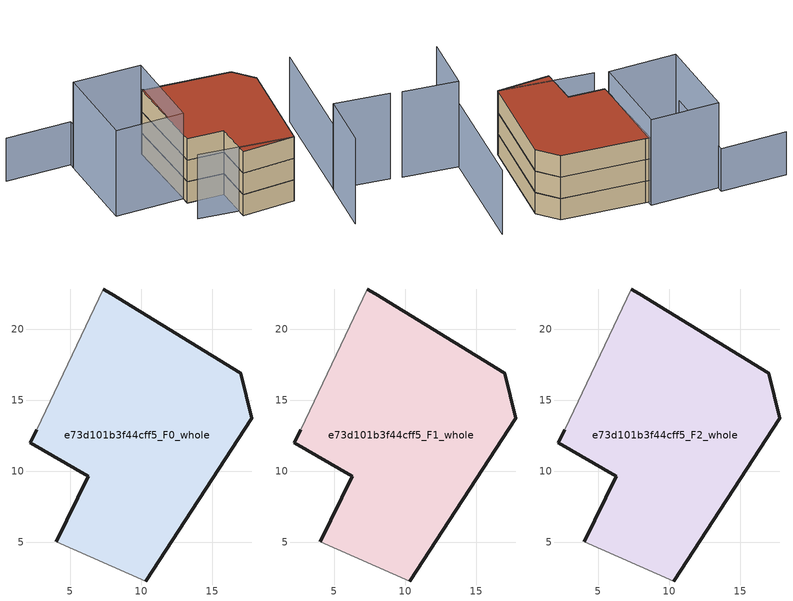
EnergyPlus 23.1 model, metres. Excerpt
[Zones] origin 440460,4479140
e73d101b3f44cff5_F0_whole
 floor ground (EU_floor_Construction): 10.3,2.27 17.79,13.72 17.01,16.9 7.88,22.48 7.34,22.82 2.65,12.92 2.18,11.98 6.26,9.63 4.01,5.02 z0
 wall outside (EU_wall_Construction): 4.01,5.02 6.26,9.63 2.18,11.98 2.65,12.92 / 7.34,22.82 7.88,22.48 17.01,16.9 17.79,13.72 10.3,2.27 z0:3
 wall adiabatic (EU_wall_Construction): 10.3,2.27 4.01,5.02 / 2.65,12.92 7.34,22.82 z0:3
e73d101b3f44cff5_F1_whole
 floor to e73d101b3f44cff5_F0_whole (EU_floor_Construction): 10.3,2.27 17.79,13.72 17.01,16.9 7.88,22.48 7.34,22.82 2.65,12.92 2.18,11.98 6.26,9.63 4.01,5.02 z3
 wall outside (EU_wall_Construction): 4.01,5.02 6.26,9.63 2.18,11.98 2.65,12.92 / 7.34,22.82 7.88,22.48 17.01,16.9 17.79,13.72 10.3,2.27 z3:6
 wall adiabatic (EU_wall_Construction): 10.3,2.27 4.01,5.02 / 2.65,12.92 7.34,22.82 z3:6
e73d101b3f44cff5_F2_whole
 floor to e73d101b3f44cff5_F1_whole (EU_floor_Construction): 10.3,2.27 17.79,13.72 17.01,16.9 7.88,22.48 7.34,22.82 2.65,12.92 2.18,11.98 6.26,9.63 4.01,5.02 z6
 wall outside (EU_wall_Construction): 4.01,5.02 6.26,9.63 2.18,11.98 2.65,12.92 / 7.34,22.82 7.88,22.48 17.01,16.9 17.79,13.72 10.3,2.27 z6:9
 wall adiabatic (EU_wall_Construction): 10.3,2.27 4.01,5.02 / 2.65,12.92 7.34,22.82 z6:9
 roof outside (EU_roof_Construction): 17.01,16.9 17.79,13.72 10.3,2.27 4.01,5.02 6.26,9.63 2.18,11.98 2.65,12.92 7.34,22.82 7.88,22.48 z9
shading: 10.86,-6.49 15.22,0.2 / 15.22,0.2 21.14,-3.66 / -5.22,16.86 0.01,27.33 / 0.01,27.33 7.89,23.39 / 7.89,23.39 2.65,12.92 / 2.65,12.92 -5.22,16.86 z0:12; 0.22,8.86 10.3,2.27 / 13.8,-2 23.71,13.34 z0:9; -7.18,31.83 0.39,28.02 / 0.39,28.02 -4.82,17.66 z0:6
[Building]
EU S2 Campaign: North Axis=0; Terrain=City; Solar Distribution=FullExterior
[Site:Location]
Madrid: Latitude=40.5; Longitude=-3.5; Time Zone=1; Elevation=609
[SizingPeriod:WeatherFileDays]
AnnualSizingPeriod: Begin Month=1; Begin Day of Month=1; End Month=12; End Day of Month=31; Day of Week for Start Day=Monday; Use Weather File Daylight Saving Period=No; Use Weather File Rain and Snow Indicators=No
[MATERIAL]
EU_InternalMass_Material: Roughness=MediumRough; Thickness=0.1; Conductivity=1; Density=1800; Specific Heat=900; Thermal Absorptance=0.9; Solar Absorptance=0.7; Visible Absorptance=0.7
[MATERIAL:NOMASS] Roughness=MediumRough; Thermal Absorptance=0.9; Solar Absorptance=0.7; Visible Absorptance=0.7
Name | Thermal Resistance
EU_wall_NoMass | 1.60022
EU_roof_NoMass | 1.57597
EU_floor_NoMass | 0.470652
[CONSTRUCTION]
EU_wall_Construction: EU_wall_NoMass
EU_roof_Construction: EU_roof_NoMass
EU_floor_Construction: EU_floor_NoMass
EU_InternalMass_Construction: EU_InternalMass_Material
[ZONE] Type=1; Multiplier=1; Ceiling Height=autocalculate; Volume=549.569; Floor Area=autocalculate; Part of Total Floor Area=Yes
e73d101b3f44cff5_F0_whole; e73d101b3f44cff5_F1_whole; e73d101b3f44cff5_F2_whole
[INTERNALMASS] Construction=EU_InternalMass_Construction; Surface Area=183.187
Name | Zone or ZoneList
e73d101b3f44cff5_F0_whole_EU_InternalMass | e73d101b3f44cff5_F0_whole
e73d101b3f44cff5_F1_whole_EU_InternalMass | e73d101b3f44cff5_F1_whole
e73d101b3f44cff5_F2_whole_EU_InternalMass | e73d101b3f44cff5_F2_whole
[OTHEREQUIPMENT] Fuel Type=Electricity; Design Level Calculation Method=Watts/Area; Power per Zone Floor Area=1; Fraction Latent=0; Fraction Radiant=0; Fraction Lost=0; Carbon Dioxide Generation Rate=0; EndUse Subcategory=EU_Step8_InternalGains
Name | Zone or ZoneList or Space or SpaceList | Schedule
EU_Step8_InternalGain_e73d101b3f44cff5_F0_whole_f000 | e73d101b3f44cff5_F0_whole | EU_Step8_GainSchedule_e73d101b3f44cff5_F0_whole_f000
EU_Step8_InternalGain_e73d101b3f44cff5_F1_whole_f000 | e73d101b3f44cff5_F1_whole | EU_Step8_GainSchedule_e73d101b3f44cff5_F1_whole_f000
EU_Step8_InternalGain_e73d101b3f44cff5_F2_whole_f000 | e73d101b3f44cff5_F2_whole | EU_Step8_GainSchedule_e73d101b3f44cff5_F2_whole_f000
[ZONEVENTILATION:DESIGNFLOWRATE] Schedule=EU_AlwaysOn; Design Flow Rate Calculation Method=AirChanges/Hour; Air Changes per Hour=0.480704; Ventilation Type=Natural; Fan Pressure Rise=0; Fan Total Efficiency=1; Constant Term Coefficient=1; Temperature Term Coefficient=0; Velocity Term Coefficient=0; Velocity Squared Term Coefficient=0; Minimum Indoor Temperature=-100; Maximum Indoor Temperature=100; Delta Temperature=-100; Minimum Outdoor Temperature=-100; Maximum Outdoor Temperature=100; Maximum Wind Speed=40
Name | Zone or ZoneList or Space or SpaceList
EU_ConstantAir_e73d101b3f44cff5_F0_whole | e73d101b3f44cff5_F0_whole
EU_ConstantAir_e73d101b3f44cff5_F1_whole | e73d101b3f44cff5_F1_whole
EU_ConstantAir_e73d101b3f44cff5_F2_whole | e73d101b3f44cff5_F2_whole
[HVACTEMPLATE:THERMOSTAT] Constant Heating Setpoint=20; Constant Cooling Setpoint=50
EU_HeatOnly_e73d101b3f44cff5_F0_whole; EU_HeatOnly_e73d101b3f44cff5_F1_whole; EU_HeatOnly_e73d101b3f44cff5_F2_whole
[HVACTEMPLATE:ZONE:IDEALLOADSAIRSYSTEM] System Availability Schedule=EU_AlwaysOn; Maximum Heating Supply Air Temperature=50; Minimum Cooling Supply Air Temperature=13; Maximum Heating Supply Air Humidity Ratio=0.0156; Minimum Cooling Supply Air Humidity Ratio=0.0077; Heating Limit=NoLimit; Cooling Limit=NoLimit; Heating Availability Schedule=EU_AlwaysOn; Cooling Availability Schedule=EU_CoolingOff; Dehumidification Control Type=ConstantSensibleHeatRatio; Cooling Sensible Heat Ratio=0.7; Dehumidification Setpoint=60; Humidification Control Type=None; Humidification Setpoint=30; Outdoor Air Method=None; Outdoor Air Flow Rate per Person=0.00944; Outdoor Air Flow Rate per Zone Floor Area=0; Outdoor Air Flow Rate per Zone=0; Demand Controlled Ventilation Type=None; Outdoor Air Economizer Type=NoEconomizer; Heat Recovery Type=None; Sensible Heat Recovery Effectiveness=0.7; Latent Heat Recovery Effectiveness=0.65
Name | Template Thermostat
e73d101b3f44cff5_F0_whole | EU_HeatOnly_e73d101b3f44cff5_F0_whole
e73d101b3f44cff5_F1_whole | EU_HeatOnly_e73d101b3f44cff5_F1_whole
e73d101b3f44cff5_F2_whole | EU_HeatOnly_e73d101b3f44cff5_F2_whole
[SIZING:ZONE] Zone Cooling Design Supply Air Temperature Input Method=SupplyAirTemperature; Zone Cooling Design Supply Air Temperature=13; Zone Heating Design Supply Air Temperature Input Method=SupplyAirTemperature; Zone Heating Design Supply Air Temperature=50; Zone Cooling Design Supply Air Humidity Ratio=0.008; Zone Heating Design Supply Air Humidity Ratio=0.008; Cooling Design Air Flow Method=DesignDay; Cooling Design Air Flow Rate=0; Cooling Minimum Air Flow per Zone Floor Area=0.000762; Cooling Minimum Air Flow=0; Cooling Minimum Air Flow Fraction=0.2; Heating Design Air Flow Method=DesignDay; Heating Design Air Flow Rate=0; Heating Maximum Air Flow per Zone Floor Area=0.002032; Heating Maximum Air Flow=0.141576; Heating Maximum Air Flow Fraction=0.3; Account for Dedicated Outdoor Air System=No; Dedicated Outdoor Air System Control Strategy=NeutralSupplyAir; Dedicated Outdoor Air Low Setpoint Temperature for Design=autosize; Dedicated Outdoor Air High Setpoint Temperature for Design=autosize; Zone Load Sizing Method=Sensible Load Only No Latent Load; Zone Latent Cooling Design Supply Air Humidity Ratio Input Method=HumidityRatioDifference; Zone Cooling Design Supply Air Humidity Ratio Difference=0.005; Zone Latent Heating Design Supply Air Humidity Ratio Input Method=HumidityRatioDifference; Zone Humidification Design Supply Air Humidity Ratio Difference=0.005
e73d101b3f44cff5_F0_whole; e73d101b3f44cff5_F1_whole; e73d101b3f44cff5_F2_whole
[SCHEDULE:CONSTANT]
Name | Hourly Value
EU_AlwaysOn | 1
EU_CoolingOff | 0
[SCHEDULE:FILE] Column Number=1; Rows to Skip at Top=0; Number of Hours of Data=8760; Column Separator=Comma; Interpolate to Timestep=No; Minutes per Item=60; Adjust Schedule for Daylight Savings=Yes
Name | File
EU_Step8_GainSchedule_e73d101b3f44cff5_F0_whole_f000 | ../../schedules/e73d101b3f44cff5/e73d101b3f44cff5_F0_whole_f000_gain.csv
EU_Step8_GainSchedule_e73d101b3f44cff5_F1_whole_f000 | ../../schedules/e73d101b3f44cff5/e73d101b3f44cff5_F1_whole_f000_gain.csv
EU_Step8_GainSchedule_e73d101b3f44cff5_F2_whole_f000 | ../../schedules/e73d101b3f44cff5/e73d101b3f44cff5_F2_whole_f000_gain.csv
